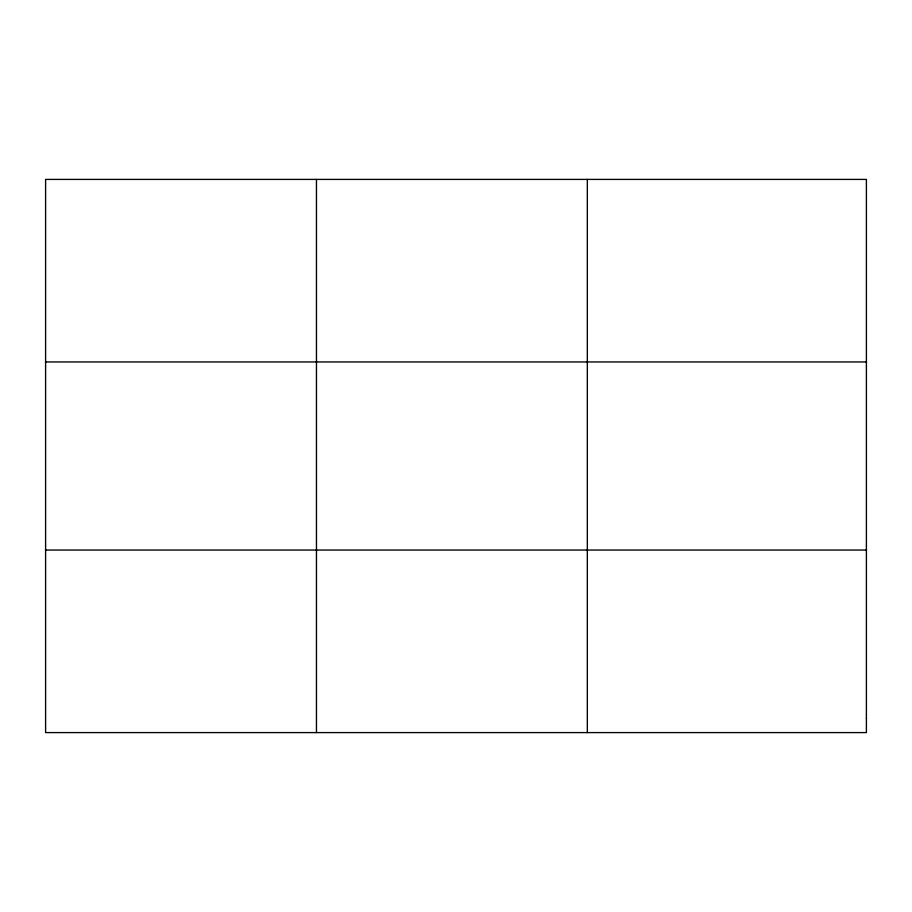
<?xml version="1.0" encoding="UTF-8"?>
<svg xmlns="http://www.w3.org/2000/svg" width="912" height="912" viewBox="0 0 912 912"><rect width="100%" height="100%" fill="white"/><g stroke="black" fill="none" stroke-linecap="round" stroke-linejoin="round"><path stroke-width="1.37" d="M316.464 179.402L316.464 732.598M587.328 179.402L587.328 732.598M45.6 361.95L866.4 361.95M45.6 550.05L866.4 550.05M866.4 718.565L866.4 732.598L45.6 732.598L45.6 179.402L866.4 179.402L866.4 718.565"/></g></svg>
